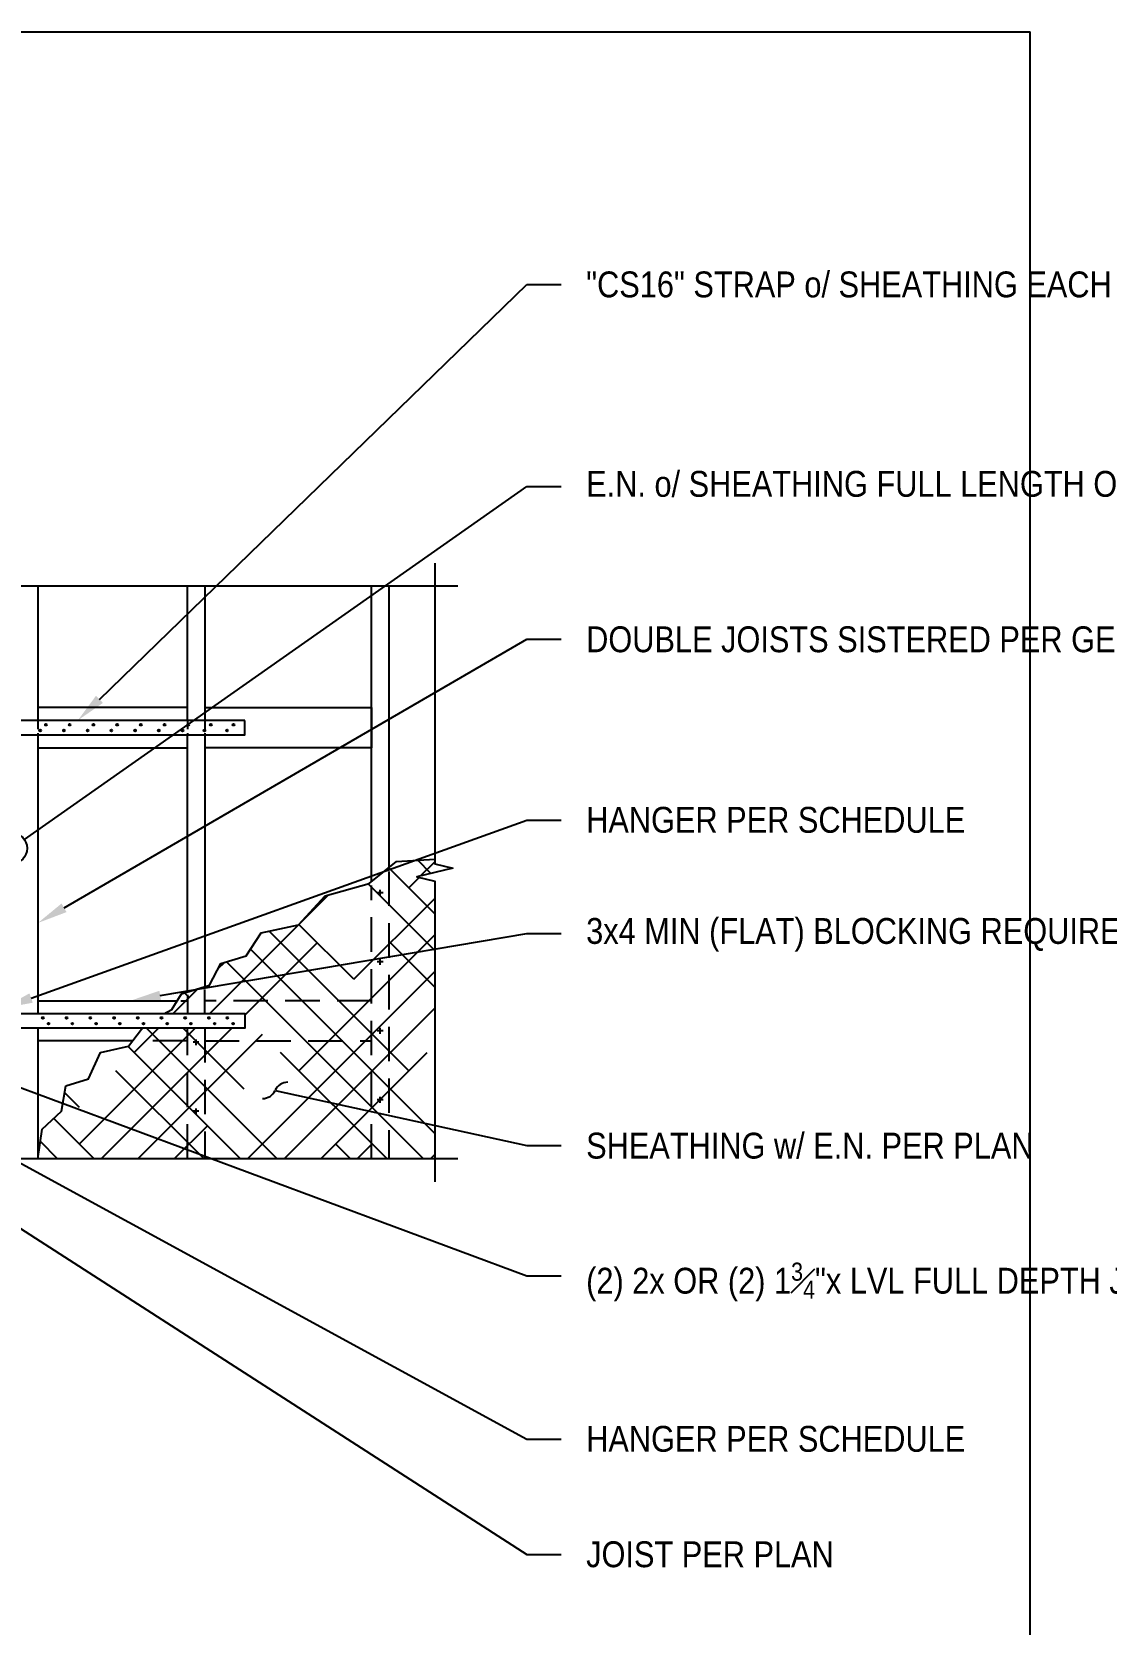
# Model space of a CAD drawing. Header units: inches. Extents: x -16404 to 14624, y -1591 to 16152.
# Drawn here: x 3432.8 to 3526.1, y 8813.5 to 8952 of the extents above; entities that cross this region are included whole.
import ezdxf
from ezdxf import colors
from ezdxf.entities.mleader import LeaderData, LeaderLine
from ezdxf.math import Vec2, Vec3

# ---------------------------------------------------------------- set-up
doc = ezdxf.new("R2010")
doc.units = ezdxf.units.IN
doc.header["$LTSCALE"] = 24
doc.header["$MEASUREMENT"] = 0
doc.linetypes.add('HIDDEN2', pattern=[0.1875, 0.125, -0.0625])
doc.linetypes.add('HIDDEN8', pattern=[0.04625, 0.03125, -0.015])
doc.layers.get('0').update_dxf_attribs({"linetype": 'CONTINUOUS'})
doc.layers.add('S-ANNO-GRID-NONPLOT', color=251, linetype='CONTINUOUS', plot=False)
for name, color, linetype in [('S-ANNO-NOTE', 4, 'CONTINUOUS'), ('S-BREAK', 2, 'CONTINUOUS'), ('S-NAIL', 2, 'CONTINUOUS'), ('S-SIMPSON', 2, 'CONTINUOUS'), ('S-TYP DETAIL BLOCKS', 1, 'CONTINUOUS'), ('S-WOOD', 3, 'CONTINUOUS')]:
    doc.layers.add(name, color=color, linetype=linetype)
doc.layers.add('S-HATCH1', color=1, linetype='CONTINUOUS', transparency=0.5)
doc.styles.add('Arial', font='arial.ttf', dxfattribs={"width": 0.85})

# ---------------------------------------------------------------- blocks, each defined once
blk = doc.blocks.new('Se_24x36_DETAILS_GRID')
for p, q in [((23.30227471881284, 23.00000000000006), (31.06969962508379, 23.00000000000005)), ((31.06969962508379, 15.33333333333339), (31.06969962508379, 23.00000000000007))]:
    blk.add_line(p, q)
blk = doc.blocks.new('_DotBlank')
at = {"color": 0, "lineweight": -2}
blk.add_line((-0.5, 0), (-1, 0), dxfattribs=at)
blk.add_circle((0, 0), 0.5, dxfattribs=at)
blk = doc.blocks.new('_Integral')
at = {"color": 0, "linetype": 'ByBlock', "lineweight": -2}
for centre, start, end in [((0.44488802, -0.09133463), 101.9999999980396, 167.9999999799194), ((-0.44488802, 0.09133463), 282.0000000215427, 348.0000000034225)]:
    blk.add_arc(centre, 0.45416667, start, end, dxfattribs=at)
blk = doc.blocks.new('NAIL-END')
at = {"color": 2}
for p, q in [((-0.2499999999990905, 0), (0.2499999999990905, 0)), ((9.094947017729282e-13, 0.2499999999990905), (-9.094947017729282e-13, -0.25))]:
    blk.add_line(p, q, dxfattribs=at)
blk = doc.blocks.new('*U477')
at = {"layer": 'S-NAIL', "rotation": 180}
blk.add_blockref('NAIL-END', (0, -4.547473508864641e-13), dxfattribs=at)
blk = doc.blocks.new('*U478')
at = {"layer": 'S-NAIL', "color": 0, "linetype": 'ByBlock', "lineweight": -2, "transparency": 16777216}
for p in [(1.102182119232618e-15, 18), (7.347880794884119e-16, 12), (3.673940397442059e-16, 6), (0, 0)]:
    blk.add_blockref('*U477', p, dxfattribs=at)
blk = doc.blocks.new('*U481')
at = {"layer": 'S-NAIL', "rotation": 180}
blk.add_blockref('NAIL-END', (0, -4.547473508864641e-13), dxfattribs=at)
blk = doc.blocks.new('*U482')
at = {"layer": 'S-NAIL', "color": 0, "linetype": 'ByBlock', "lineweight": -2, "transparency": 16777216}
for p in [(3.673940397442059e-16, 6), (0, 0)]:
    blk.add_blockref('*U481', p, dxfattribs=at)
blk = doc.blocks.new('Se_HORIZONTAL DIAPHRAGM OPENING')
at = {"layer": 'S-HATCH1'}
h = blk.add_hatch(dxfattribs=at)
h.set_pattern_fill('HOUND', color=256, scale=36, angle=45, style=0)
h.set_pattern_definition([(45, (-2992.316762352436, -4762.000000000534), (4.772970773009196, 7.954951288348661), [36, -18]), (135, (-2992.316762352436, -4762.000000000534), (4.772970773009196, -7.954951288348661), [36, -18])])
h.paths.add_polyline_path([(122.6682189017392, 99.65468449225409), (122.6682189017429, 100.0603304013002), (119.3493253830402, 99.86474153066774), (116.9782120850978, 97.93562290805676), (113.1513936361134, 96.85497219335502), (110.8222338704272, 94.34517278420208), (107.5872845818158, 93.65829022710659), (106.2791650143681, 91.66167174106795), (104.081912380243, 90.99252056953446), (103.0845930570449, 89.11235225454493), (100.6540816701163, 88.35018494413544), (99.82132532406467, 86.97429585998816), (97.54060248963106, 85.75917943055265), (96.04004389073998, 83.80734473417851), (93.62095841972041, 83.23696421212935), (92.56695722247605, 80.95878912833268), (90.59647243162726, 80.34953538230548), (90.21981882326872, 78.13214090346992), (88.53247894179913, 76.56525265060827), (88.1682189017447, 73.99999999946795), (122.6682189017411, 73.99999999946704), (122.6682189017429, 98.14039023345867), (121.1115165158444, 98.51896379815116), (124.2249212876359, 99.27611092755615)])
at = {"layer": 'S-BREAK'}
for points in [[(124.6682189017411, 123.7950747262421), (61.92536603114422, 123.795074726243), (61.54679246644446, 122.2383723403482), (60.78964533704311, 125.3517771121342), (60.41107177234881, 123.795074726243), (-6.331781098255306, 123.7950747262421)], [(122.6682189017411, 125.7950747262421), (122.6682189017411, 99.65468449225591), (124.2249212876359, 99.27611092755615), (121.1115165158499, 98.51896379815298), (122.6682189017411, 98.1403902334605), (122.6682189017411, 71.99999999946795)], [(88.16821890174288, 73.99999999946795), (88.53247894179913, 76.56525265060827), (90.21981882326872, 78.13214090346992), (90.59647243162726, 80.34953538230548), (92.56695722247605, 80.95878912833268), (93.62095841972041, 83.23696421212935), (96.04004389073998, 83.80734473417851), (97.54060248963106, 85.75917943055265), (99.82132532406467, 86.97429585998816), (100.6540816701163, 88.35018494413544), (103.0845930570449, 89.11235225454493), (104.081912380243, 90.99252056953446), (106.2791650143681, 91.66167174106795), (107.5872845818158, 93.65829022710659), (110.8222338704272, 94.34517278420208), (113.1513936361134, 96.85497219335502), (116.9782120850978, 97.93562290805676), (119.3493253830402, 99.86474153066774), (122.6682189017411, 100.0603304012975)], [(124.6682189017411, 73.99999999946795), (61.92536603114422, 73.99999999946795), (61.54679246644446, 72.44329761357494), (60.78964533704311, 75.55670238536095), (60.41107177234881, 73.99999999946795), (-6.331781098255306, 73.99999999946795)]]:
    blk.add_lwpolyline(points, dxfattribs=at)
at = {"layer": 'S-SIMPSON'}
blk.add_lwpolyline([(106.1682189017429, 112.1249999994661), (67.16821890174106, 112.124999999467), (67.16821890174106, 110.874999999467), (106.1682189017429, 110.8749999994661)], close=True, dxfattribs=at)
for centre in [(88.36456890174304, 111.2499999994661), (88.86456890174304, 111.7499999994661), (90.42706890174304, 111.2499999994661), (90.92706890174304, 111.7499999994661), (92.48956890174304, 111.2499999994661), (92.98956890174304, 111.7499999994661), (94.55206890174304, 111.2499999994661), (95.05206890174304, 111.7499999994661), (96.61456890174304, 111.2499999994661), (97.11456890174304, 111.7499999994661), (98.67706890174304, 111.2499999994661), (99.17706890174304, 111.7499999994661), (100.739568901743, 111.2499999994661), (101.239568901743, 111.7499999994661), (102.641393901742, 111.2499999994661), (103.203893901742, 111.7499999994661), (104.6057189017429, 111.2499999994661), (105.1682189017429, 111.7499999994661)]:
    blk.add_circle(centre, 0.078, dxfattribs=at)
at = {"layer": 'S-WOOD', "color": 2, "linetype": 'HIDDEN2', "ltscale": 0.75}
blk.add_line((100.5830449486893, 87.74999999946795), (101.1682189017429, 87.74999999946795), dxfattribs=at)
at = {"layer": 'S-WOOD'}
for points in [[(88.16821890174288, 123.7950747262421), (88.16821890174288, 112.1249999994679)], [(101.1682189017429, 112.1249999994679), (101.1682189017429, 123.7950747262421)], [(102.6682189017429, 123.7950747262421), (102.6682189017429, 112.1249999994661)], [(117.1682189017429, 98.09021091898376), (117.1682189017429, 123.7950747262421)], [(118.6682189017429, 123.7950747262421), (118.6682189017429, 99.31059880024895)], [(101.1682189017429, 113.2499999994661), (88.16821890174288, 113.2499999994661)], [(102.6682189017429, 113.2499999994661), (117.1682189017429, 113.2499999994661), (117.1682189017429, 109.7499999994661), (102.6682189017429, 109.7499999994661)], [(88.16821890174288, 110.8749999994679), (88.16821890174288, 86.62499999946795)], [(101.1682189017429, 88.51140969425069), (101.1682189017429, 110.8749999994679)], [(102.6682189017429, 110.8749999994661), (102.6682189017429, 88.98178435357659)], [(88.16821890174288, 109.7499999994661), (101.1682189017429, 109.7499999994661)], [(88.16821890174288, 87.74999999946795), (100.290819960117, 87.74999999946795)], [(88.16821890174288, 85.37499999946795), (88.16821890174288, 73.99999999946795)], [(96.38035455634599, 84.24999999946795), (88.16821890174288, 84.24999999946795)]]:
    blk.add_lwpolyline(points, dxfattribs=at)
at = {"layer": 'S-WOOD', "color": 2, "linetype": 'HIDDEN8'}
for points in [[(88.16821890174288, 112.1249999994661), (88.16821890174288, 110.874999999467)], [(101.1682189017429, 112.1249999994679), (101.1682189017429, 110.8749999994679)], [(102.6682189017429, 112.124999999467), (102.6682189017429, 110.8749999994679)], [(88.16821890174288, 86.62499999946704), (88.16821890174288, 85.37499999946795)], [(88.16821890174106, 86.62499999946613), (88.16821890174106, 85.37499999946613)]]:
    blk.add_lwpolyline(points, dxfattribs=at)
at = {"layer": 'S-WOOD', "color": 2, "linetype": 'HIDDEN2'}
for points in [[(118.6682189017429, 98.98830896430354), (118.6682189017429, 73.99999999946795)], [(117.1682189017429, 73.99999999946795), (117.1682189017429, 97.76792108303835)], [(117.1682189017429, 87.74999999946795), (102.6682189017429, 87.74999999946795)], [(101.1682189017429, 73.99999999946795), (101.1682189017429, 85.37499999946613)], [(102.6682189017429, 85.37499999946613), (102.6682189017429, 73.99999999946795)], [(101.1682189017429, 84.24999999946795), (96.69569604318895, 84.24999999946795)], [(102.6682189017429, 84.24999999946795), (117.1682189017429, 84.24999999946795)]]:
    blk.add_lwpolyline(points, dxfattribs=at)
at = {"layer": 'S-NAIL'}
for name, p in [('*U478', (117.9182189017429, 79.1299568263903)), ('*U482', (101.9182189017429, 78.1299568263903))]:
    blk.add_blockref(name, p, dxfattribs=at)
at = {"layer": 'S-ANNO-NOTE'}
ml = blk.add_multileader_mtext('Standard', dxfattribs=at)
ml.set_content('\\A1;"CS16" STRAP o/ SHEATHING EACH CORNER OF OPENING MIN U.O.N.', color=4, style='Arial')
ml.set_leader_properties(color=2)
ml.build(insert=Vec2(0, 0))
ml.multileader.update_dxf_attribs({"dogleg_length": 0.36, "arrow_head_size": 2.625, "scale": 24})
ctx = ml.context
ctx.base_point, ctx.scale, ctx.char_height, ctx.arrow_head_size, ctx.landing_gap_size, ctx.plane_origin = Vec3(133.6682189017429, 150.0178707554978), 24, 2.25, 2.625, 2.16, Vec3(93.66881477087372, 426.5926691773866)
notes = []
notes.append((ctx, [(0, (1, 1, 0), (130.6682189017429, 150.0178707554978), (1, 0), 3.000000000000014, [(0, [(91.6335297373389, 112.1249999994661)], 0, [])])]))
ctx.mtext.insert, ctx.mtext.width, ctx.mtext.flow_direction = Vec3(135.8282189017429, 151.1620556122509), 30.20070911238872, 5
ml = blk.add_multileader_mtext('Standard', dxfattribs=at)
ml.set_content('\\A1;E.N. o/ SHEATHING FULL LENGTH OF JOIST, TYP ', color=4, style='Arial')
ml.set_leader_properties(color=2)
ml.set_arrow_properties(name='DOTBLANK')
ml.build(insert=Vec2(0, 0))
ml.multileader.update_dxf_attribs({"dogleg_length": 0.36, "arrow_head_size": 2.625, "scale": 24})
ctx = ml.context
ctx.base_point, ctx.scale, ctx.char_height, ctx.arrow_head_size, ctx.landing_gap_size, ctx.plane_origin = Vec3(133.6682189017429, 132.4707361023702), 24, 2.25, 2.625, 2.16, Vec3(83.29670044740851, 416.6316789683624)
notes.append((ctx, [(0, (1, 1, 0), (130.6682189017429, 132.4707361023702), (1, 0), 3.000000000000014, [(0, [(85.91821890174288, 100.9999999994425)], 0, [])])]))
ctx.mtext.insert, ctx.mtext.width, ctx.mtext.flow_direction = Vec3(135.8282189017429, 133.8182804407058), 29.41677342388721, 5
ml = blk.add_multileader_mtext('Standard', dxfattribs=at)
ml.set_content('\\A1;DOUBLE JOISTS SISTERED PER GENERAL NOTES, TYP ', color=4, style='Arial')
ml.set_leader_properties(color=2)
ml.build(insert=Vec2(0, 0))
ml.multileader.update_dxf_attribs({"dogleg_length": 0.36, "arrow_head_size": 2.625, "scale": 24})
ctx = ml.context
ctx.base_point, ctx.scale, ctx.char_height, ctx.arrow_head_size, ctx.landing_gap_size, ctx.plane_origin = Vec3(133.6682189017429, 119.1777708579893), 24, 2.25, 2.625, 2.16, Vec3(46.7882120524846, 403.9381210205893)
notes.append((ctx, [(0, (1, 1, 0), (130.6682189017429, 119.1777708579893), (1, 0), 3.000000000000014, [(0, [(88.16821890174288, 94.51030409696159)], 0, [])])]))
ctx.mtext.insert, ctx.mtext.width, ctx.mtext.flow_direction = Vec3(135.8282189017429, 120.3027708579893), 26.79104855642072, 5
ml = blk.add_multileader_mtext('Standard', dxfattribs=at)
ml.set_content('\\A1;HANGER PER SCHEDULE', color=4, style='Arial')
ml.set_leader_properties(color=2)
ml.build(insert=Vec2(0, 0))
ml.multileader.update_dxf_attribs({"dogleg_length": 0.36, "arrow_head_size": 2.625, "scale": 24})
ctx = ml.context
ctx.base_point, ctx.scale, ctx.char_height, ctx.arrow_head_size, ctx.landing_gap_size, ctx.plane_origin = Vec3(133.6682189017429, 103.4598489306491), 24, 2.25, 2.625, 2.16, Vec3(88.29252492872547, 377.0481216908447)
notes.append((ctx, [(0, (1, 1, 0), (130.6682189017429, 103.4598489306491), (1, 0), 3.000000000000014, [(0, [(85.10571890174288, 87.09374999946795)], 0, [])])]))
ctx.mtext.insert, ctx.mtext.width, ctx.mtext.flow_direction = Vec3(135.8282189017427, 104.6040337874019), 24.73761285439105, 5
ml = blk.add_multileader_mtext('Standard', dxfattribs=at)
ml.set_content('\\A1;3x4 MIN (FLAT) BLOCKING REQUIRED FOR STRAP, TYP', color=4, style='Arial')
ml.set_leader_properties(color=2)
ml.build(insert=Vec2(0, 0))
ml.multileader.update_dxf_attribs({"dogleg_length": 0.36, "arrow_head_size": 2.625, "scale": 24})
ctx = ml.context
ctx.base_point, ctx.scale, ctx.char_height, ctx.arrow_head_size, ctx.landing_gap_size, ctx.plane_origin = Vec3(133.6682189017429, 93.59344011860685), 24, 2.25, 2.625, 2.16, Vec3(46.7882120524846, 395.0715613002767)
notes.append((ctx, [(0, (1, 1, 0), (130.6682189017429, 93.59344011860685), (1, 0), 3.000000000000014, [(0, [(96.21225716896879, 87.74999999946795)], 0, [])])]))
ctx.mtext.insert, ctx.mtext.width, ctx.mtext.flow_direction = Vec3(135.8282189017429, 94.94098445694246), 29.82291106446792, 5
ml = blk.add_multileader_mtext('Standard', dxfattribs=at)
ml.set_content('\\A1;(2) 2x OR (2) 1{\\H0.7x;\\S3#4;}"x LVL FULL DEPTH JOIST', color=4, style='Arial')
ml.set_leader_properties(color=2)
ml.build(insert=Vec2(0, 0))
ml.multileader.update_dxf_attribs({"dogleg_length": 0.36, "arrow_head_size": 2.625, "scale": 24})
ctx = ml.context
ctx.base_point, ctx.scale, ctx.char_height, ctx.arrow_head_size, ctx.landing_gap_size, ctx.plane_origin = Vec3(133.6682189017429, 63.83124774263433), 24, 2.25, 2.625, 2.16, Vec3(46.7882120524846, 362.1437252423502)
notes.append((ctx, [(0, (1, 1, 0), (130.6682189017429, 63.83124774263433), (1, 0), 3.000000000000014, [(0, [(77.05326115721618, 83.74999999946795)], 0, [])])]))
ctx.mtext.insert, ctx.mtext.width, ctx.mtext.flow_direction = Vec3(135.8282189017427, 64.9754325993872), 25.94749546396633, 5
ml = blk.add_multileader_mtext('Standard', dxfattribs=at)
ml.set_content('\\A1;HANGER PER SCHEDULE', color=4, style='Arial')
ml.set_leader_properties(color=2)
ml.build(insert=Vec2(0, 0))
ml.multileader.update_dxf_attribs({"dogleg_length": 0.36, "arrow_head_size": 2.625, "scale": 24})
ctx = ml.context
ctx.base_point, ctx.scale, ctx.char_height, ctx.arrow_head_size, ctx.landing_gap_size, ctx.plane_origin = Vec3(133.6682189017429, 49.63091307274135), 24, 2.25, 2.625, 2.16, Vec3(46.7882120524846, 356.9433905724572)
notes.append((ctx, [(0, (1, 1, 0), (130.6682189017429, 49.63091307274135), (1, 0), 3.000000000000014, [(0, [(69.94946890174288, 82.72254124946721)], 0, [])])]))
ctx.mtext.insert, ctx.mtext.width, ctx.mtext.flow_direction = Vec3(135.8282189017427, 50.77509792949422), 22.6409095134004, 5
ml = blk.add_multileader_mtext('Standard', dxfattribs=at)
ml.set_content('\\A1;SHEATHING w/ E.N. PER PLAN', color=4, style='Arial')
ml.set_leader_properties(color=2)
ml.set_arrow_properties(name='INTEGRAL')
ml.build(insert=Vec2(0, 0))
ml.multileader.update_dxf_attribs({"dogleg_length": 0.36, "arrow_head_size": 2.625, "scale": 24})
ctx = ml.context
ctx.base_point, ctx.scale, ctx.char_height, ctx.arrow_head_size, ctx.landing_gap_size, ctx.plane_origin = Vec3(133.6682189017429, 75.14523258568352), 24, 2.25, 2.625, 2.16, Vec3(46.7882120524846, 368.4577100853985)
notes.append((ctx, [(0, (1, 1, 0), (130.6682189017429, 75.14523258568352), (1, 0), 3.000000000000014, [(0, [(108.7929305032321, 79.95042373375782)], 0, [])])]))
ctx.mtext.insert, ctx.mtext.width, ctx.mtext.flow_direction = Vec3(135.8282189017427, 76.27099997995356), 27.30954936455237, 5
ml = blk.add_multileader_mtext('Standard', dxfattribs=at)
ml.set_content('\\A1;JOIST PER PLAN', color=4, style='Arial')
ml.set_leader_properties(color=2)
ml.build(insert=Vec2(0, 0))
ml.multileader.update_dxf_attribs({"dogleg_length": 0.36, "arrow_head_size": 2.625, "scale": 24})
ctx = ml.context
ctx.base_point, ctx.scale, ctx.char_height, ctx.arrow_head_size, ctx.landing_gap_size, ctx.plane_origin = Vec3(133.6682189017429, 39.59329299926776), 24, 2.25, 2.625, 2.16, Vec3(46.7882120524846, 352.9057704989837)
notes.append((ctx, [(0, (1, 1, 0), (130.6682189017429, 39.59329299926776), (1, 0), 3.000000000000014, [(0, [(69.94946890174288, 78.68492117599453)], 0, [])])]))
ctx.mtext.insert, ctx.mtext.width, ctx.mtext.flow_direction = Vec3(135.8282189017427, 40.73747785602063), 40, 5
for ctx, leaders in notes:
    for number, flags, end, landing, length, lines in leaders:
        leader = LeaderData()
        leader.index, (leader.has_last_leader_line, leader.has_dogleg_vector, leader.attachment_direction) = number, flags
        leader.last_leader_point, leader.dogleg_vector, leader.dogleg_length = Vec3(end), Vec3(landing), length
        for number, points, colour, breaks in lines:
            line = LeaderLine()
            line.index, line.vertices, line.color, line.breaks = number, Vec3.list(points), colors.encode_raw_color(colour), breaks
            leader.lines.append(line)
        ctx.leaders.append(leader)
blk.add_wipeout([(67.16821890174106, 86.62499999946657), (106.16821890174216, 86.62499999946657), (106.16821890174216, 85.37499999946658), (67.16821890174106, 85.37499999946658)]).dxf.layer = 'S-SIMPSON'
at = {"layer": 'S-SIMPSON'}
blk.add_lwpolyline([(67.16821890174106, 86.62499999946613), (106.1682189017411, 86.62499999946613), (106.1682189017411, 85.37499999946613), (67.16821890174106, 85.37499999946613)], close=True, dxfattribs=at)
for centre in [(88.59686890174089, 86.24999999946613), (90.65936890174089, 86.24999999946613), (92.72186890174089, 86.24999999946613), (94.78436890174089, 86.24999999946613), (96.84686890174089, 86.24999999946613), (98.90936890174089, 86.24999999946613), (100.9718689017409, 86.24999999946613), (103.0343689017409, 86.24999999946613), (104.6324689017401, 86.24999999946613), (89.09686890174089, 85.74999999946613), (91.15936890174089, 85.74999999946613), (93.22186890174089, 85.74999999946613), (95.28436890174089, 85.74999999946613), (97.34686890174089, 85.74999999946613), (99.40936890174089, 85.74999999946613), (101.4718689017409, 85.74999999946613), (103.5343689017409, 85.74999999946613), (105.1324689017401, 85.74999999946613)]:
    blk.add_circle(centre, 0.078, dxfattribs=at)
at = {"layer": 'S-WOOD', "color": 2, "linetype": 'HIDDEN2'}
for points in [[(102.6682189017429, 86.62499999946613), (102.6682189017429, 88.71978073188075)], [(101.1682189017429, 88.24940607255485), (101.1682189017429, 86.62499999946613)]]:
    blk.add_lwpolyline(points, dxfattribs=at)

msp = doc.modelspace()

# ---------------------------------------------------------------- linework, layer by layer
at = {"layer": 'S-ANNO-GRID-NONPLOT'}
msp.add_line((3519.530475630434, 1.762145984685048e-12), (3519.530475630436, 8952.000000000002), dxfattribs=at)

# ---------------------------------------------------------------- block references
at = {"layer": 'S-ANNO-GRID-NONPLOT', "xscale": 24, "yscale": 24, "zscale": 24}
msp.add_blockref('Se_24x36_DETAILS_GRID', (2773.857684628425, 8400), dxfattribs=at)

# ---------------------------------------------------------------- next in the draw order: block references
at = {"layer": 'S-TYP DETAIL BLOCKS'}
msp.add_blockref('Se_HORIZONTAL DIAPHRAGM OPENING', (3345.112277880464, 8780.000000000535), dxfattribs=at)

doc.saveas('drawing.dxf')
